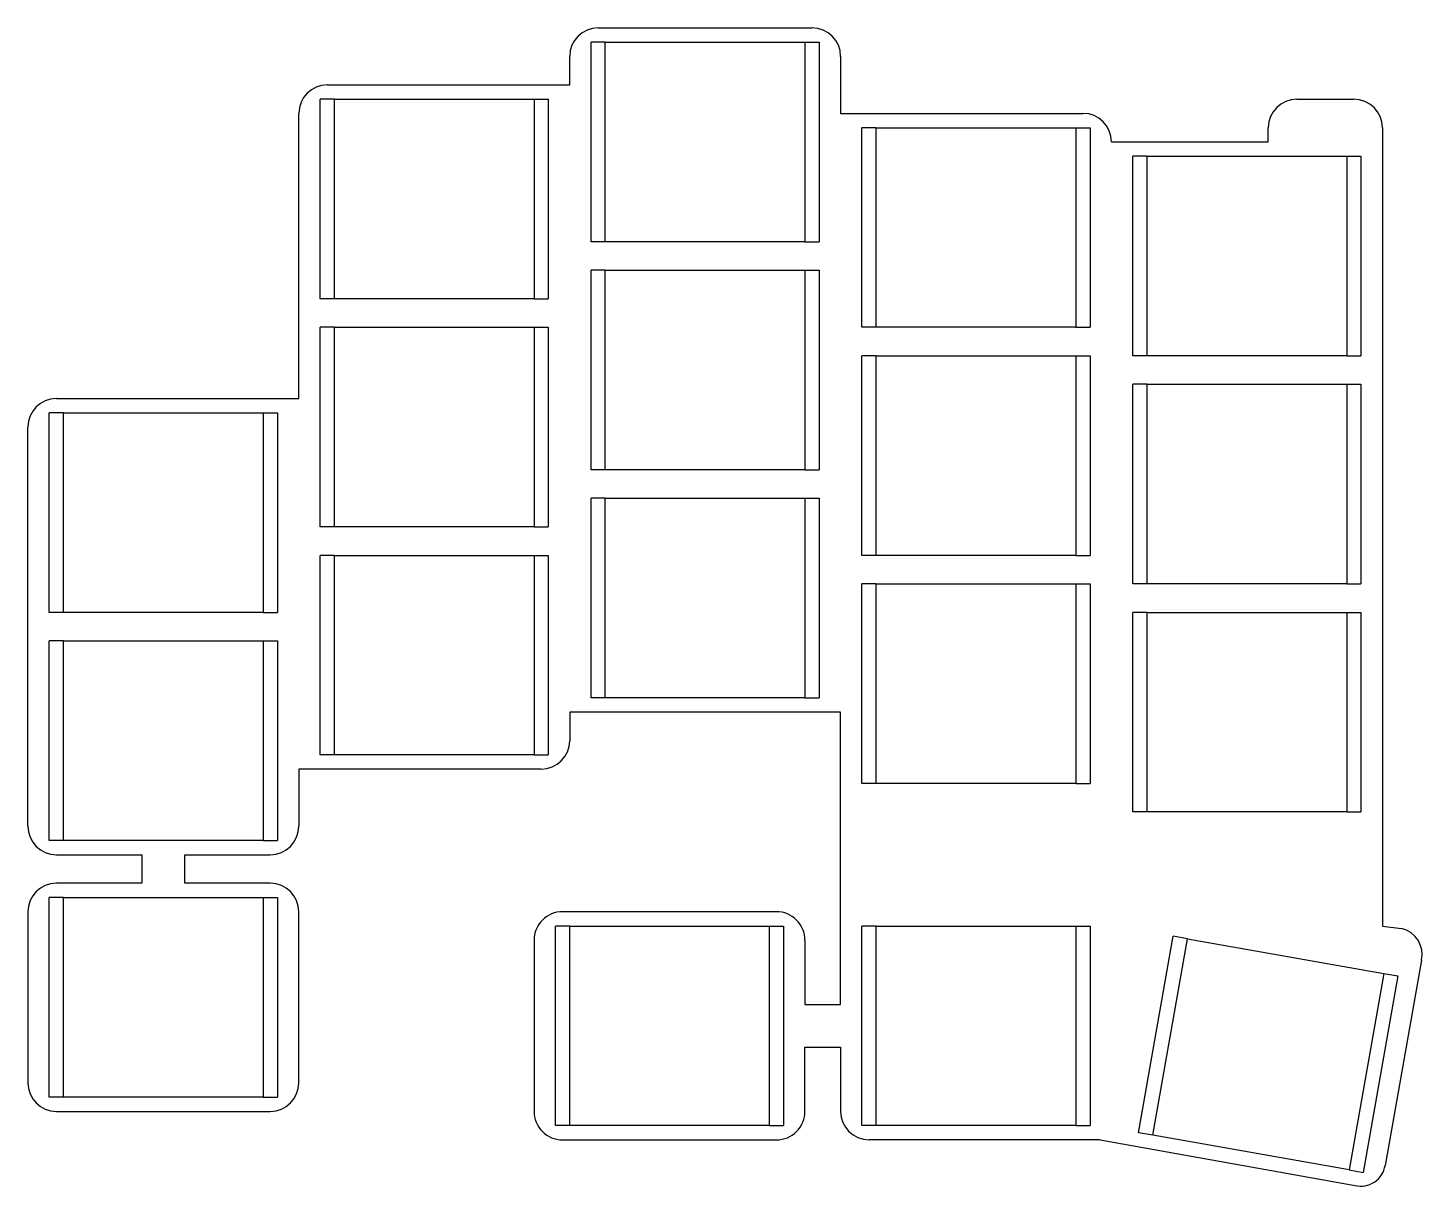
# Model space of a CAD drawing. Extents: x -95 to 2.8, y -81.2 to 0.
import ezdxf

# ---------------------------------------------------------------- set-up
doc = ezdxf.new("R2010")
doc.units = 0
doc.layers.add('BLACK', color=7, linetype='CONTINUOUS')

msp = doc.modelspace()

# ---------------------------------------------------------------- linework, layer by layer
at = {"layer": 'BLACK', "linetype": 'CONTINUOUS'}
for p, q in [((-55, 0), (-40, 0)), ((-55.5, -15), (-55.5, -1)), ((-54.5, -1), (-55.5, -1)), ((-54.5, -1), (-40.5, -1)), ((-54.5, -15), (-54.5, -1)), ((-40.5, -1), (-39.5, -1)), ((-40.5, -1), (-40.5, -15)), ((-39.5, -1), (-39.5, -15)), ((-57, -4), (-57, -2)), ((-38, -2), (-38, -6)), ((-74, -4), (-57, -4)), ((-74.5, -19), (-74.5, -5)), ((-73.5, -5), (-74.5, -5)), ((-73.5, -5), (-59.5, -5)), ((-73.5, -19), (-73.5, -5)), ((-59.5, -5), (-58.5, -5)), ((-59.5, -5), (-59.5, -19)), ((-58.5, -5), (-58.5, -19)), ((-6, -5), (-2, -5)), ((-76, -26), (-76, -6)), ((-38, -6), (-21, -6)), ((-36.5, -21), (-36.5, -7)), ((-35.5, -7), (-36.5, -7)), ((-35.5, -7), (-21.5, -7)), ((-35.5, -21), (-35.5, -7)), ((-21.5, -7), (-20.5, -7)), ((-21.5, -7), (-21.5, -21)), ((-20.5, -7), (-20.5, -21)), ((-8, -8), (-8, -7)), ((0, -7), (0, -63)), ((-19, -8), (-10, -8)), ((-10, -8), (-8, -8)), ((-17.5, -23), (-17.5, -9)), ((-16.5, -9), (-17.5, -9)), ((-16.5, -9), (-2.5, -9)), ((-16.5, -23), (-16.5, -9)), ((-2.5, -9), (-1.5, -9)), ((-2.5, -9), (-2.5, -23)), ((-1.5, -9), (-1.5, -23)), ((-54.5, -15), (-55.5, -15)), ((-40.5, -15), (-54.5, -15)), ((-40.5, -15), (-39.5, -15)), ((-55.5, -31), (-55.5, -17)), ((-54.5, -17), (-55.5, -17)), ((-54.5, -17), (-40.5, -17)), ((-54.5, -31), (-54.5, -17)), ((-40.5, -17), (-39.5, -17)), ((-40.5, -17), (-40.5, -31)), ((-39.5, -17), (-39.5, -31)), ((-73.5, -19), (-74.5, -19)), ((-59.5, -19), (-73.5, -19)), ((-59.5, -19), (-58.5, -19)), ((-74.5, -35), (-74.5, -21)), ((-73.5, -21), (-74.5, -21)), ((-73.5, -21), (-59.5, -21)), ((-73.5, -35), (-73.5, -21)), ((-59.5, -21), (-58.5, -21)), ((-59.5, -21), (-59.5, -35)), ((-58.5, -21), (-58.5, -35)), ((-35.5, -21), (-36.5, -21)), ((-21.5, -21), (-35.5, -21)), ((-21.5, -21), (-20.5, -21)), ((-36.5, -37), (-36.5, -23)), ((-35.5, -23), (-36.5, -23)), ((-35.5, -23), (-21.5, -23)), ((-35.5, -37), (-35.5, -23)), ((-21.5, -23), (-20.5, -23)), ((-21.5, -23), (-21.5, -37)), ((-20.5, -23), (-20.5, -37)), ((-16.5, -23), (-17.5, -23)), ((-2.5, -23), (-16.5, -23)), ((-2.5, -23), (-1.5, -23)), ((-17.5, -39), (-17.5, -25)), ((-16.5, -25), (-17.5, -25)), ((-16.5, -25), (-2.5, -25)), ((-16.5, -39), (-16.5, -25)), ((-2.5, -25), (-1.5, -25)), ((-2.5, -25), (-2.5, -39)), ((-1.5, -25), (-1.5, -39)), ((-93, -26), (-76, -26)), ((-93.5, -41), (-93.5, -27)), ((-92.5, -27), (-93.5, -27)), ((-92.5, -27), (-78.5, -27)), ((-92.5, -41), (-92.5, -27)), ((-78.5, -27), (-77.5, -27)), ((-78.5, -27), (-78.5, -41)), ((-77.5, -27), (-77.5, -41)), ((-95, -56), (-95, -28)), ((-54.5, -31), (-55.5, -31)), ((-40.5, -31), (-54.5, -31)), ((-40.5, -31), (-39.5, -31)), ((-55.5, -47), (-55.5, -33)), ((-54.5, -33), (-55.5, -33)), ((-54.5, -33), (-40.5, -33)), ((-54.5, -47), (-54.5, -33)), ((-40.5, -33), (-39.5, -33)), ((-40.5, -33), (-40.5, -47)), ((-39.5, -33), (-39.5, -47)), ((-73.5, -35), (-74.5, -35)), ((-59.5, -35), (-73.5, -35)), ((-59.5, -35), (-58.5, -35)), ((-74.5, -51), (-74.5, -37)), ((-73.5, -37), (-74.5, -37)), ((-73.5, -37), (-59.5, -37)), ((-73.5, -51), (-73.5, -37)), ((-59.5, -37), (-58.5, -37)), ((-59.5, -37), (-59.5, -51)), ((-58.5, -37), (-58.5, -51)), ((-35.5, -37), (-36.5, -37)), ((-21.5, -37), (-35.5, -37)), ((-21.5, -37), (-20.5, -37)), ((-36.5, -53), (-36.5, -39)), ((-35.5, -39), (-36.5, -39)), ((-35.5, -39), (-21.5, -39)), ((-35.5, -53), (-35.5, -39)), ((-21.5, -39), (-20.5, -39)), ((-21.5, -39), (-21.5, -53)), ((-20.5, -39), (-20.5, -53)), ((-16.5, -39), (-17.5, -39)), ((-2.5, -39), (-16.5, -39)), ((-2.5, -39), (-1.5, -39)), ((-92.5, -41), (-93.5, -41)), ((-78.5, -41), (-92.5, -41)), ((-78.5, -41), (-77.5, -41)), ((-17.5, -55), (-17.5, -41)), ((-16.5, -41), (-17.5, -41)), ((-16.5, -41), (-2.5, -41)), ((-16.5, -55), (-16.5, -41)), ((-2.5, -41), (-1.5, -41)), ((-2.5, -41), (-2.5, -55)), ((-1.5, -41), (-1.5, -55)), ((-93.5, -57), (-93.5, -43)), ((-92.5, -43), (-93.5, -43)), ((-92.5, -43), (-78.5, -43)), ((-92.5, -57), (-92.5, -43)), ((-78.5, -43), (-77.5, -43)), ((-78.5, -43), (-78.5, -57)), ((-77.5, -43), (-77.5, -57)), ((-54.5, -47), (-55.5, -47)), ((-40.5, -47), (-54.5, -47)), ((-40.5, -47), (-39.5, -47)), ((-57, -48), (-57, -50)), ((-38, -48), (-57, -48)), ((-38, -68.5), (-38, -48)), ((-73.5, -51), (-74.5, -51)), ((-59.5, -51), (-73.5, -51)), ((-59.5, -51), (-58.5, -51)), ((-76, -52), (-76, -56)), ((-59, -52), (-76, -52)), ((-35.5, -53), (-36.5, -53)), ((-21.5, -53), (-35.5, -53)), ((-21.5, -53), (-20.5, -53)), ((-16.5, -55), (-17.5, -55)), ((-2.5, -55), (-16.5, -55)), ((-2.5, -55), (-1.5, -55)), ((-92.5, -57), (-93.5, -57)), ((-78.5, -57), (-92.5, -57)), ((-78.5, -57), (-77.5, -57)), ((-93, -58), (-87, -58)), ((-87, -58), (-87, -60)), ((-84, -58), (-78, -58)), ((-84, -60), (-84, -58)), ((-87, -60), (-93, -60)), ((-78, -60), (-84, -60)), ((-93.5, -75), (-93.5, -61)), ((-92.5, -61), (-93.5, -61)), ((-92.5, -61), (-78.5, -61)), ((-92.5, -75), (-92.5, -61)), ((-78.5, -61), (-77.5, -61)), ((-78.5, -61), (-78.5, -75)), ((-77.5, -61), (-77.5, -75)), ((-95, -62), (-95, -74)), ((-76, -74), (-76, -62)), ((-42.5, -62), (-57.5, -62)), ((-58, -77), (-58, -63)), ((-57, -63), (-58, -63)), ((-57, -63), (-43, -63)), ((-57, -77), (-57, -63)), ((-43, -63), (-42, -63)), ((-43, -63), (-43, -77)), ((-42, -63), (-42, -77)), ((-36.5, -77), (-36.5, -63)), ((-35.5, -63), (-36.5, -63)), ((-35.5, -63), (-21.5, -63)), ((-35.5, -77), (-35.5, -63)), ((-21.5, -63), (-20.5, -63)), ((-21.5, -63), (-21.5, -77)), ((-20.5, -63), (-20.5, -77)), ((0, -63), (1.340017, -63.177208)), ((-59.5, -64), (-59.5, -76)), ((-40.5, -64), (-40.5, -68.5)), ((-17.093999, -77.504469), (-14.662925, -63.71716)), ((-16.109192, -77.678117), (-13.678117, -63.890808)), ((-13.678117, -63.890808), (-14.662925, -63.71716)), ((-13.678117, -63.890808), (0.109192, -66.321883)), ((2.741293, -65.4), (0.2, -79.8)), ((0.109192, -66.321883), (-2.321883, -80.109192)), ((0.109192, -66.321883), (1.093999, -66.495531)), ((1.093999, -66.495531), (-1.337075, -80.28284)), ((-40.5, -68.5), (-38, -68.5)), ((-40.5, -71.5), (-38, -71.5)), ((-40.5, -76), (-40.5, -71.5)), ((-38, -71.5), (-38, -76)), ((-92.5, -75), (-93.5, -75)), ((-78.5, -75), (-92.5, -75)), ((-78.5, -75), (-77.5, -75)), ((-93, -76), (-78, -76)), ((-57, -77), (-58, -77)), ((-43, -77), (-57, -77)), ((-43, -77), (-42, -77)), ((-35.5, -77), (-36.5, -77)), ((-21.5, -77), (-35.5, -77)), ((-21.5, -77), (-20.5, -77)), ((-57.5, -78), (-42.5, -78)), ((-19.8, -78), (-36, -78)), ((-19.8, -78), (-1.919711, -81.19941)), ((-16.109192, -77.678117), (-17.093999, -77.504469)), ((-2.321883, -80.109192), (-16.109192, -77.678117)), ((-2.321883, -80.109192), (-1.337075, -80.28284))]:
    msp.add_line(p, q, dxfattribs=at)
at = {"layer": 'BLACK'}
for centre, radius, start, end in [((-55, -2), 2, 90, 180), ((-40, -2), 2, 0, 90), ((-74, -6), 2, 90, 180), ((-6, -7), 2, 90, 180), ((-2, -7), 2, 0, 90), ((-21, -8), 2, 0, 90), ((-93, -28), 2, 90, 180), ((-59, -50), 2, -90, 0), ((-93, -56), 2, -180, -90), ((-78, -56), 2, -90, 0), ((-93, -62), 2, 90, 180), ((-78, -62), 2, 0, 90), ((-57.500001, -63.999999), 1.999999, -270.00002865, -179.99997135), ((-42.499999, -63.999999), 1.999999, -0.00002865, 90.00002865), ((0.925804, -64.99142), 1.860897, -12.68323639, 77.13892637), ((-93, -74), 2, -180, -90), ((-78, -74), 2, -90, 0), ((-57.500001, -76.000001), 1.999999, -180.00002865, -89.99997135), ((-42.499999, -76.000001), 1.999999, -90.00002865, 0.00002865), ((-36, -76), 2, -180, -90), ((-1.519849, -79.500001), 1.745818, -103.24055374, -9.89473984)]:
    msp.add_arc(centre, radius, start, end, dxfattribs=at)

doc.saveas('drawing.dxf')
